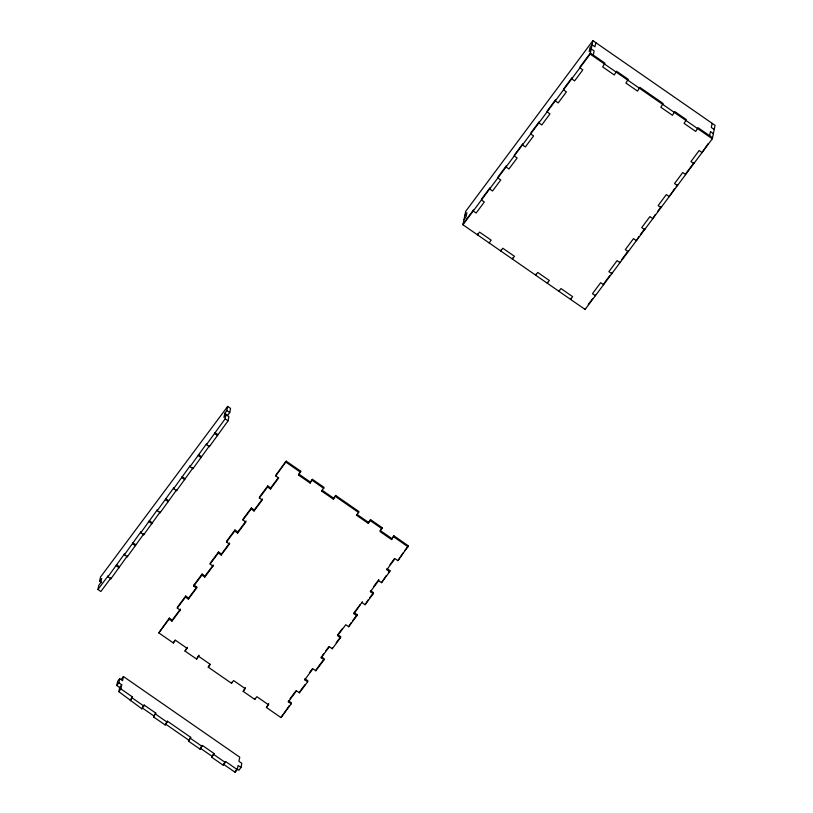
<?xml version="1.0" encoding="UTF-8"?>
<svg xmlns="http://www.w3.org/2000/svg" width="813" height="813" viewBox="0 0 813 813"><rect width="100%" height="100%" fill="white"/><g stroke="black" fill="none" stroke-linecap="round" stroke-linejoin="round"><path stroke-width="1.22" d="M97.946 589.506L108.2 575.736L107.987 576.773L110.903 578.785L111.107 577.758L100.853 591.518L97.946 589.506L98.78 585.37L100.832 582.616L101.676 578.48L99.623 581.234L101.564 582.586M99.623 581.234L100.466 577.108L227.67 406.419L230.577 408.431L229.733 412.567L227.691 415.321L224.774 413.299L226.827 410.545L227.67 406.419M107.987 576.773L124.613 553.714L124.409 554.751L127.316 556.763L143.942 533.704L143.728 534.741L140.822 532.718L141.025 531.692L124.409 554.751M110.903 578.785L127.519 555.726L127.316 556.763M140.822 532.718L157.437 509.67L157.234 510.696L160.141 512.718L176.767 489.66L176.553 490.686L173.647 488.674L173.86 487.637L157.234 510.696M225.608 761.527L223.555 764.281L235.191 772.35L237.244 769.596L225.608 761.527L223.351 765.318L211.715 757.249L213.971 753.468L202.335 745.399L200.079 749.18L188.443 741.121L190.709 737.33L167.437 721.202L165.171 724.983L153.535 716.914L155.801 713.133L144.165 705.064L141.909 708.855L118.85 691.68L119.684 687.554L116.777 685.532L117.621 681.406L119.674 678.652L122.58 680.664L123.424 676.528L239.764 757.198L238.92 761.334L241.837 763.346L240.994 767.482L238.941 770.236L237 768.885M116.777 685.532L118.83 682.778L119.674 678.652M143.728 534.741L160.354 511.682L160.141 512.718M118.85 691.68L120.903 688.936L121.737 684.8L118.83 682.778M130.273 700.786L132.529 696.995L120.903 688.936M173.647 488.674L190.272 465.615L190.059 466.652L192.966 468.664L209.591 445.605L209.378 446.642L206.472 444.62L206.685 443.593L190.059 466.652M176.553 490.686L193.179 467.627L192.966 468.664M141.909 708.855L142.112 707.818L153.748 715.887L153.535 716.914M196.624 659.099L198.89 655.319L196.624 659.099L184.988 651.04L187.041 648.286L175.405 640.217L173.352 642.971L158.809 632.89L169.287 618.083L172.193 620.106L171.98 621.142L169.074 619.12L169.287 618.083M171.98 621.142L180.191 610.126L177.275 608.114L177.488 607.077L185.699 596.061L188.606 598.083L188.392 599.11L185.486 597.098L185.699 596.061M206.472 444.62L225.15 418.817L225.994 414.681L228.9 416.693L228.057 420.829L209.378 446.642M173.352 642.971L174.937 640.105M180.191 610.126L180.395 609.089L172.193 620.106M224.774 413.299L223.941 417.435L225.994 414.681M165.171 724.983L167.437 721.202M188.392 599.11L196.604 588.104L193.697 586.082L193.901 585.055L202.112 574.039L205.018 576.051L204.805 577.088L201.898 575.076L202.112 574.039M196.604 588.104L196.807 587.067L193.901 585.055M184.988 651.04L187.254 647.25L187.041 648.286M204.805 577.088L213.016 566.072L210.11 564.059L210.313 563.023L218.524 552.017L221.431 554.029L221.217 555.066L218.311 553.043L218.524 552.017M213.016 566.072L213.23 565.045L205.018 576.051M221.217 555.066L229.429 544.049L226.522 542.037L226.725 541.001L234.937 529.995L237.843 532.007L237.64 533.043L234.723 531.021L234.937 529.995M188.443 741.121L190.709 737.33M229.429 544.049L229.642 543.023L221.431 554.029M291.237 703.824L288.33 701.802L288.534 700.765L291.44 702.788L291.237 703.824L280.973 717.584L266.43 707.503L268.483 704.749L256.847 696.68L254.794 699.434L243.168 691.365L245.211 688.611L233.585 680.552L231.532 683.306L208.26 667.168L209.835 664.302M237.64 533.043L245.841 522.027L242.935 520.015L243.148 518.979L251.349 507.962L254.256 509.985L254.052 511.011L251.136 508.999L251.349 507.962M200.079 749.18L201.654 746.314M254.052 511.011L262.253 500.005L259.347 497.983L259.56 496.956L267.762 485.94L270.668 487.952L270.465 488.989L267.558 486.977L267.762 485.94M211.715 757.249L213.971 753.468M231.532 683.306L231.735 682.27M270.465 488.989L278.666 477.983L275.759 475.961L275.973 474.924L286.227 461.164L300.769 471.245L298.513 475.036L310.149 483.095L312.405 479.314L324.041 487.383L321.775 491.164L333.411 499.233L335.678 495.442L358.95 511.58L356.683 515.361L368.319 523.43L370.576 519.649L382.212 527.708L379.956 531.499L391.581 539.568L393.848 535.777L408.39 545.858L397.923 560.665L395.016 558.643L386.805 569.659L389.712 571.671L381.51 582.687L378.604 580.665L378.807 579.639L373.584 586.64M223.351 765.318L223.555 764.281M275.759 475.961L286.227 461.164M243.168 691.365L245.424 687.585M235.191 772.35L235.607 770.287M237.244 769.596L238.087 765.46L240.994 767.482M298.513 475.036L298.717 473.999L310.353 482.068L310.149 483.095M254.794 699.434L255.008 698.397M266.43 707.503L268.697 703.712L268.483 704.749M321.775 491.164L321.989 490.137L333.625 498.196L333.411 499.233M280.973 717.584L289.245 705.735M288.33 701.802L296.532 690.796L299.438 692.808L299.651 691.772M307.649 681.792L304.743 679.78L304.946 678.743L307.863 680.766L307.649 681.792L299.438 692.808M304.743 679.78L312.944 668.764L315.851 670.786L316.064 669.749M315.851 670.786L324.062 659.77L321.155 657.758L323.604 653.713M324.062 659.77L324.275 658.733L321.359 656.721M356.683 515.361L356.897 514.334L368.523 522.403L368.319 523.43M321.155 657.758L329.356 646.742L332.273 648.764L332.476 647.727M332.273 648.764L340.474 637.748L340.688 636.711L337.781 634.699L342.253 628.693M340.474 637.748L337.568 635.725L345.769 624.719L348.686 626.732L351.135 622.697M348.686 626.732L356.887 615.726L353.98 613.703L354.194 612.677L360.159 604.659M356.887 615.726L357.1 614.689L354.194 612.677M353.98 613.703L362.395 601.661M362.192 602.697L365.098 604.709L368.289 599.669M373.299 593.693L370.393 591.681L370.606 590.645L373.513 592.667L373.299 593.693L365.098 604.709M381.51 582.687L386.195 575.645M391.581 539.568L393.848 535.777M386.805 569.659L387.018 568.622L389.925 570.645L389.712 571.671M462.953 224.774L465.686 211.339L592.89 40.65L715.054 125.344L712.32 138.779L585.116 309.468L462.953 224.774L590.167 54.085L592.89 40.65M397.923 560.665L403.258 552.749M477.709 233.819L477.495 234.855L479.548 232.101L491.184 240.17L489.131 242.924M500.981 249.957L500.767 250.983L502.82 248.239L514.456 256.298L512.403 259.052L512.617 258.026M535.879 274.154L535.676 275.19L537.728 272.436L549.354 280.505L547.312 283.259L547.515 282.223M593.277 55.06L594.12 50.934L591.214 48.912L589.161 51.666L590.004 47.54L592.057 44.786L594.964 46.798L595.807 42.662M559.151 290.292L558.938 291.318L560.99 288.564L572.626 296.633L570.574 299.387L570.787 298.351M585.116 309.468L585.33 308.442M595.583 294.672L595.38 295.708L592.474 293.686L600.675 282.68L603.581 284.692L603.795 283.656M612.006 272.65L611.793 273.676L608.886 271.664L617.087 260.648L619.994 262.67L620.207 261.634M628.419 250.628L628.205 251.654L625.299 249.642L633.5 238.626L636.416 240.648L638.855 236.603M709.627 135.73L710.471 131.594L713.377 133.617M712.147 123.332L711.304 127.468L714.221 129.48M464.853 215.475L466.896 212.721L466.062 216.858L464.01 219.601M121.371 679.282L123.424 676.528M463.166 223.738L473.43 209.978L473.217 211.004L476.123 213.026L484.335 202.01L481.418 199.998L481.631 198.961L489.843 187.945L489.629 188.982L492.536 190.994L500.747 179.988L497.841 177.966L498.044 176.939L506.255 165.923L506.042 166.96L508.948 168.972L517.159 157.966L514.253 155.944L514.456 154.917L522.668 143.901L522.454 144.938L525.361 146.95L533.572 135.934L530.665 133.921L530.869 132.885L539.08 121.879L538.867 122.905L541.783 124.928L549.984 113.911L547.078 111.899L547.291 110.863L555.492 99.847L555.279 100.883L558.196 102.905L566.397 91.889L563.49 89.867L563.704 88.841L571.905 77.824L571.702 78.861L574.608 80.873L582.809 69.867L579.903 67.845L580.116 66.818L590.37 53.048L604.913 63.129L602.657 66.92L614.293 74.989L616.549 71.198L628.185 79.268L625.919 83.048L637.555 91.117L639.821 87.337L663.093 103.464L660.827 107.255L672.463 115.314L674.719 111.533L686.355 119.602L684.099 123.383L695.735 131.452L697.991 127.661L712.534 137.743M158.809 632.89L169.074 619.12M177.275 608.114L185.486 597.098M193.697 586.082L201.898 575.076M210.11 564.059L218.311 553.043M226.522 542.037L234.723 531.021M242.935 520.015L251.136 508.999M259.347 497.983L267.558 486.977M119.684 687.554L121.737 684.8M188.606 598.083L196.807 587.067M237.843 532.007L246.054 520.991M254.256 509.985L262.467 498.969M270.668 487.952L278.137 477.942M130.476 699.749L132.529 696.995M299.408 473.085L300.769 471.245M142.803 706.904L144.165 705.064M310.353 482.068L312.405 479.314M153.748 715.887L155.801 713.133M333.625 498.196L335.678 495.442M208.26 667.168L210.313 664.414L198.677 656.345M368.523 522.403L370.576 519.649M382.212 527.708L380.159 530.462L391.795 538.531M290.028 698.763L295.993 690.755M309.428 672.737L312.405 668.733M325.84 650.715L328.828 646.711M390.006 564.618L394.478 558.612M370.393 591.681L378.604 580.665M300.393 690.776L304.875 684.77M316.816 668.753L322.781 660.735M336.206 642.717L340.688 636.711M352.618 620.695L357.1 614.689M369.783 597.667L373.513 592.667M388.431 572.647L389.925 570.645M404.732 550.777L408.39 545.858M588.256 304.509L592.657 298.605M604.537 282.66L609.76 275.648M621.701 259.632L627.666 251.624M640.349 234.601L644.831 228.595L644.618 229.632L641.711 227.62L649.912 216.604L652.829 218.616L655.278 214.581M657.514 211.583L661.243 206.573L661.03 207.61L658.124 205.587L666.335 194.581L669.241 196.594L674.668 188.555M676.162 186.553L677.656 184.551L677.442 185.588L674.536 183.565L682.747 172.549L685.654 174.571M685.867 173.535L694.068 162.529L693.855 163.555L690.948 161.543L699.16 150.527L702.066 152.549L708.143 143.647M590.167 54.085L712.32 138.779M226.827 410.545L229.733 412.567M225.15 418.817L228.057 420.829M286.024 462.201L300.566 472.282M312.192 480.351L323.828 488.41M335.464 496.479L358.736 512.617M370.372 520.676L382.008 528.745M393.634 536.814L408.177 546.895M214.886 432.577L217.803 434.599M214.683 433.614L217.589 435.626M198.474 454.599L201.38 456.621M198.27 455.636L201.177 457.658M182.061 476.631L184.968 478.644M181.848 477.658L184.764 479.68M165.649 498.654L168.555 500.666M165.435 499.69L168.352 501.702M149.236 520.676L152.143 522.698M149.023 521.712L151.929 523.724M132.824 542.698L135.73 544.72M132.61 543.734L135.517 545.747M116.411 564.73L119.318 566.742M116.198 565.757L119.105 567.779M132.326 698.032L143.962 706.101M155.588 714.16L167.224 722.229M190.496 738.367L202.132 746.425M213.768 754.494L225.394 762.564M165.385 723.946L188.657 740.084M200.293 748.153L211.919 756.212"/></g></svg>
